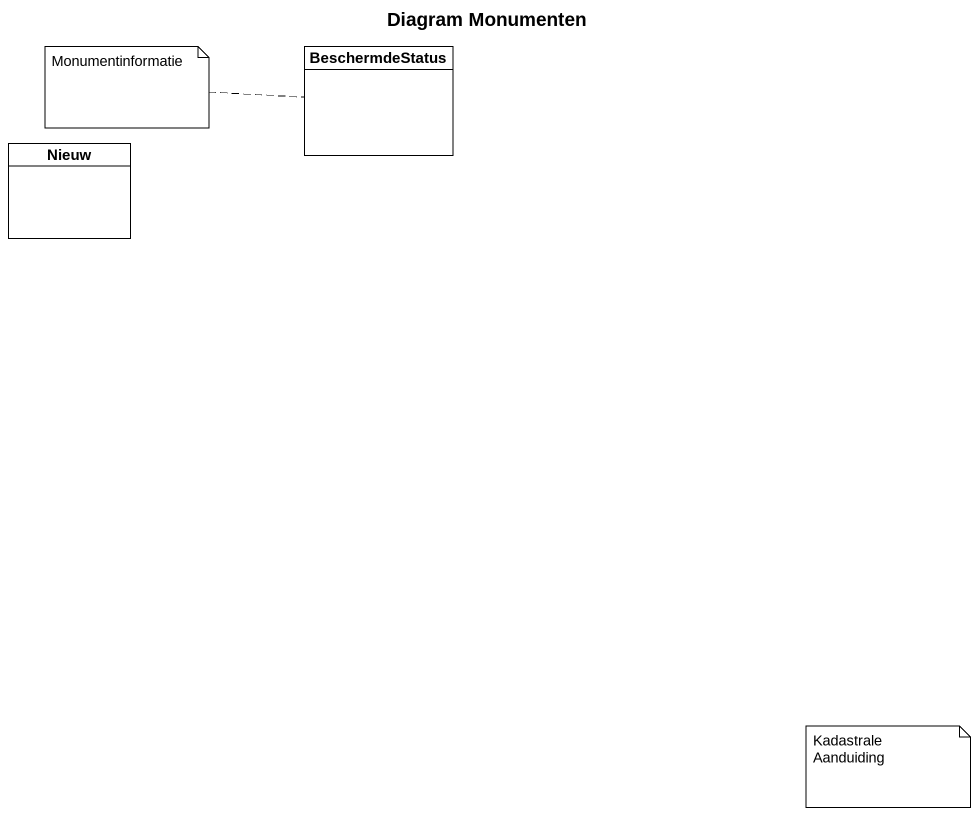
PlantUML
@startuml
title Diagram Monumenten
hide circle
hide empty members
class BeschermdeStatus
class Nieuw
note left of BeschermdeStatus : Monumentinformatie
note as N2
  Kadastrale Aanduiding
end note
@enduml
